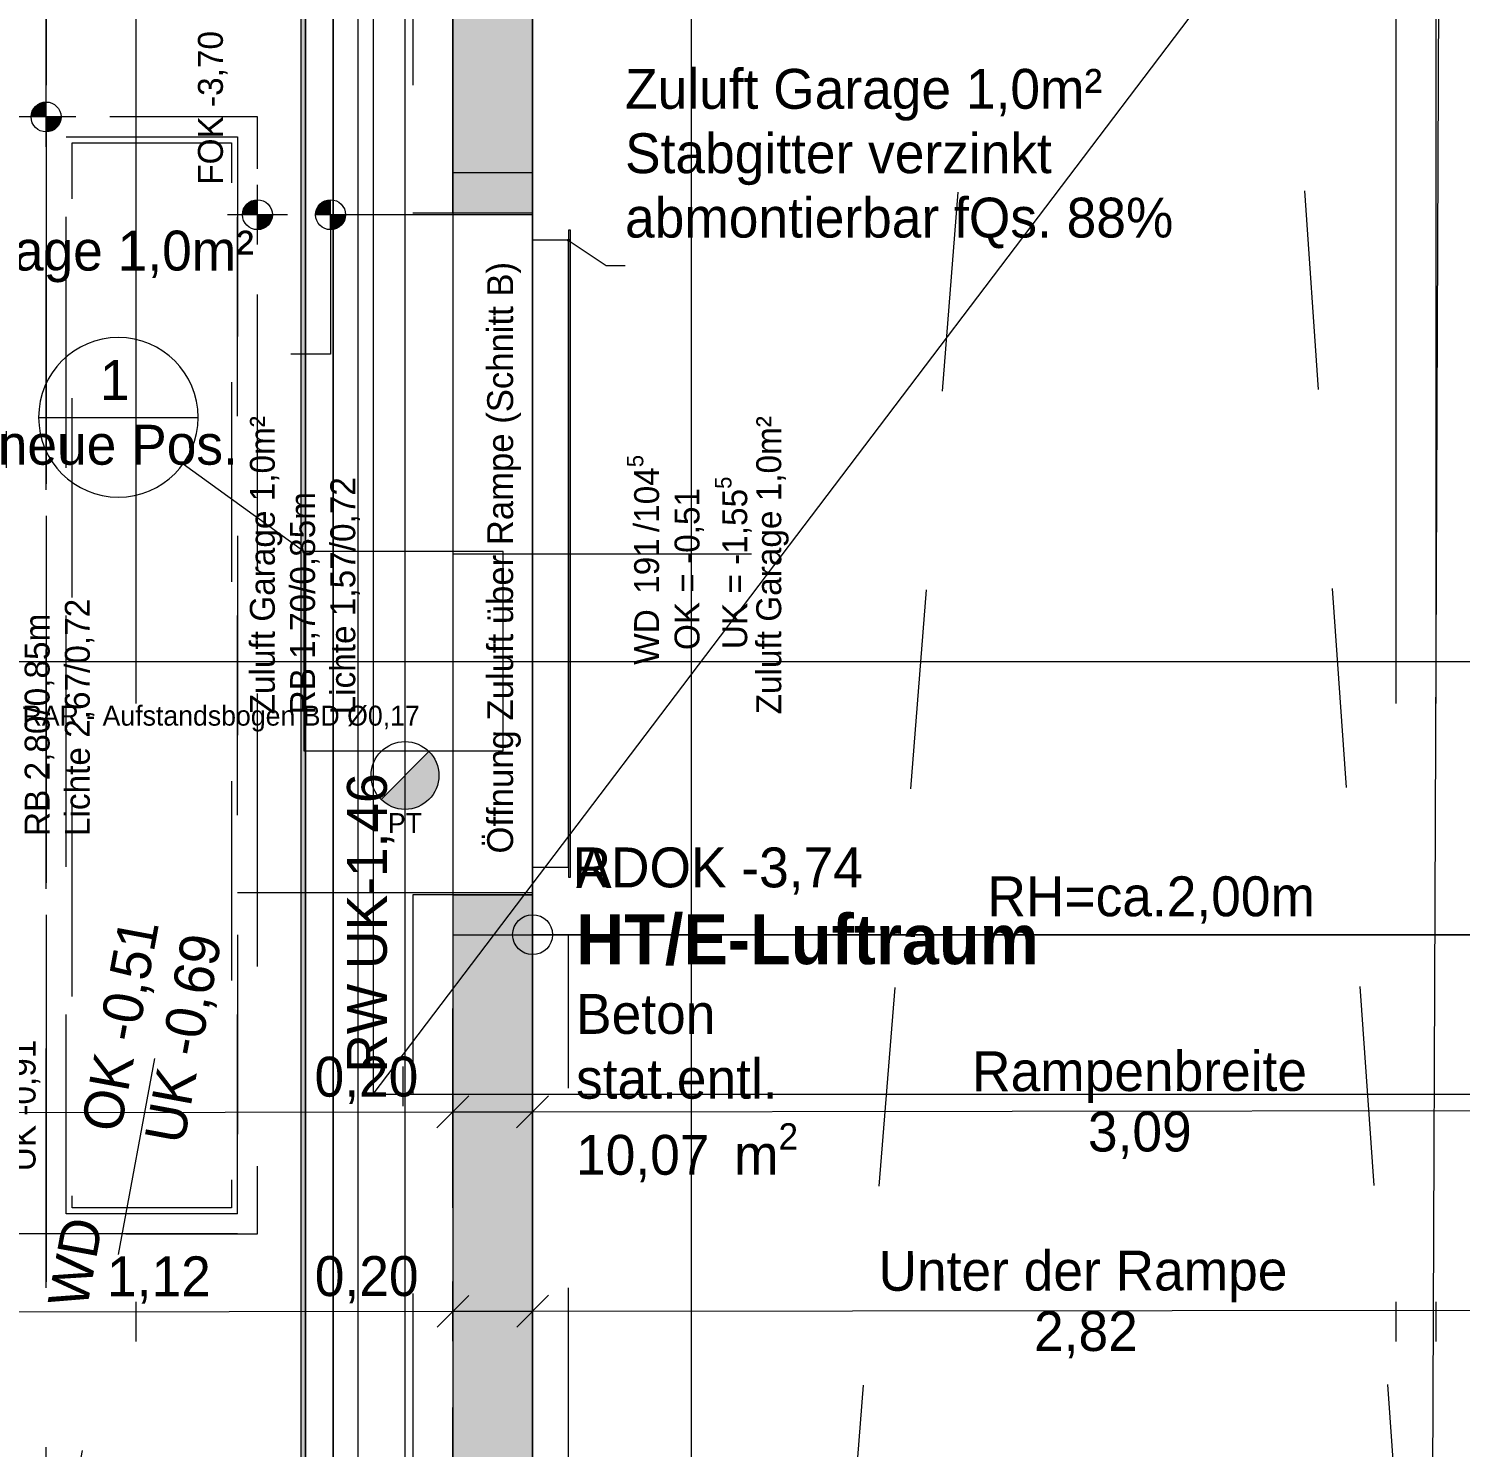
# Model space of a CAD drawing. Header units: metres. Extents: x -14 to 130, y -38 to 4.
# Drawn here: x 14.056 to 17.647, y -13.97 to -10.414 of the extents above; entities that cross this region are included whole.
import ezdxf

# ---------------------------------------------------------------- set-up
doc = ezdxf.new("R2010")
doc.units = ezdxf.units.M
doc.header["$MEASUREMENT"] = 0
for name, pattern in [('Kanal', [0.005, 0.003, -0.001, 0, -0.001]), ('Schnittlinie', [0.006, 0.003, -0.0015, 0, -0.0015]), ('Untersicht', [0.001, 0.0005, -0.0005])]:
    doc.linetypes.add(name, pattern=pattern)
for name, color, linetype in [('-1._KG PP_3_110 Wand Aussen', 7, 'Continuous'), ('-1._KG PP_3_120 Wand Innen tragend', 7, 'Continuous'), ('-1._KG PP_3_210 Decke', 7, 'Continuous'), ('-1._KG PP_3_220 Bodenaufbau', 7, 'Continuous'), ('-1._KG PP_3_270 Deckendurchbruchsymbol', 7, 'Continuous'), ('-1._KG PP_3_420 Rampe', 7, 'Continuous'), ('-1._KG PP_3_520 Fixeinbauten', 7, 'Continuous'), ('-1._KG PP_3_570 Beschriftung 3D', 7, 'Continuous'), ('-1._KG PP_3_810 Raum', 7, 'Continuous'), ('-1._KG PP_3_815 Raumbegrenzung', 7, 'Continuous'), ('-1._KG PP_3_851 Marker Schnitt', 7, 'Continuous'), ('-1._KG PP_3_860 Marker Änderung bis 26mmtt', 7, 'Continuous'), ('-1._KG PP_3_870 Dokumentation allgemein', 7, 'Continuous'), ('-1._KG PP_3_945 Einreichplan Beschriftung', 7, 'Continuous'), ('-1._KG PP_3_950 Polierplan Bemaßung', 7, 'Continuous'), ('-1._KG PP_3_970 Brandschutz', 7, 'Continuous'), ('-1._KG PP_3_Bemaßen_Sperrmaß 2D', 7, 'Continuous'), ('-1._KG PP_3_Gelände_Beschriftung Gelände', 7, 'Continuous'), ('-1._KG PP_3_Kataster Grenzpunkte_Grenzpunkt (GP) Hausecke_Kennzeichen', 7, 'Continuous'), ('-1._KG PP_3_Kataster Grenzpunkte_Grenzpunkt (GP) Hausecke_Punktnummer', 7, 'Continuous'), ('-1._KG PP_3_Kataster Grenzpunkte_Grenzpunkt (GP) Zeichen im Fels_Kennzeichen', 7, 'Continuous'), ('-1._KG PP_3_Kataster Grundstücke_Grundstück', 7, 'Continuous'), ('-1._KG PP_3_Kataster Grundstücke_Grundstück_Eigentümer', 7, 'Continuous')]:
    doc.layers.add(name, color=color, linetype=linetype)
doc.styles.add('ERSTELLTER_STIL_5', font='')
doc.styles.add('ERSTELLTER_STIL_9', font='')
doc.styles.get('ERSTELLTER_STIL_5').set_extended_font_data('Eurostile')
doc.styles.get('ERSTELLTER_STIL_9').set_extended_font_data('Eurostile', bold=True)
doc.linetypes.add('GAS', pattern='A,0,[1,415_260415_PP_VA_1_2 -1 KG1.Shx,S=0.186508,R=0,X=0,Y=0],-26.5,0', length=26.5)
doc.linetypes.add('Wolke', pattern='A,0,[3,415_260415_PP_VA_1_2 -1 KG1.Shx,S=0.00023923,R=0,X=-3.85971e-06,Y=0.000734738],-0.03,0', length=0.03)

msp = doc.modelspace()

# ---------------------------------------------------------------- hatches: boundary and pattern name
at = {"layer": '-1._KG PP_3_120 Wand Innen tragend', "linetype": 'Continuous', "lineweight": 13, "true_color": 0x3f7f02}
for points in [[(15.165, -7.425), (15.12, -7.425), (15.12, -10.775), (15.32, -10.775), (15.32, -7.425), (15.28, -7.425)], [(15.12, -14.69), (15.32, -14.69), (15.32, -12.685), (15.12, -12.685)]]:
    msp.add_hatch(color=76, dxfattribs=at).paths.add_polyline_path(points)
at = {"layer": '-1._KG PP_3_270 Deckendurchbruchsymbol', "linetype": 'Continuous', "lineweight": 0}
msp.add_hatch(color=8, dxfattribs=at).paths.add_polyline_path([(14.9399, -12.346, 1), (15.0601, -12.2258)])
at = {"layer": '-1._KG PP_3_570 Beschriftung 3D', "linetype": 'Continuous', "lineweight": 0, "true_color": 0x191100}
h = msp.add_hatch(color=28, dxfattribs=at)
h.paths.add_polyline_path([(13.15, -8.955), (12.5, -8.955), (12.5, -9.855), (12.57, -9.855), (12.57, -14.055), (12.5, -14.055), (12.5, -14.955), (13.15, -14.955), (13.15, -14.885), (14.17, -14.885), (14.17, -14.955), (14.82, -14.955), (14.82, -14.055), (14.75, -14.055), (14.75, -9.855), (14.82, -9.855), (14.82, -8.955), (14.17, -8.955), (14.17, -9.025), (13.15, -9.025)])
h.paths.add_polyline_path([(12.58, -14.055), (12.58, -9.855), (12.65, -9.855), (12.65, -9.105), (13.15, -9.105), (13.15, -9.035), (14.17, -9.035), (14.17, -9.105), (14.67, -9.105), (14.67, -9.855), (14.74, -9.855), (14.74, -14.055), (14.67, -14.055), (14.67, -14.805), (14.17, -14.805), (14.17, -14.875), (13.15, -14.875), (13.15, -14.805), (12.65, -14.805), (12.65, -14.055)], flags=0)
at = {"layer": '-1._KG PP_3_Kataster Grenzpunkte_Grenzpunkt (GP) Hausecke_Kennzeichen', "linetype": 'Continuous', "lineweight": 0, "true_color": 0x000000}
for points in [[(14.1, -10.635), (14.1, -10.5975), (14.0856, -10.6004), (14.0735, -10.6085), (14.0654, -10.6206), (14.0625, -10.635)], [(14.1, -10.635), (14.1, -10.6725), (14.1144, -10.6696), (14.1265, -10.6615), (14.1346, -10.6494), (14.1375, -10.635)], [(14.63, -10.88), (14.63, -10.8425), (14.6156, -10.8454), (14.6035, -10.8535), (14.5954, -10.8656), (14.5925, -10.88)], [(14.8134, -10.88), (14.8134, -10.8425), (14.799, -10.8454), (14.7869, -10.8535), (14.7787, -10.8656), (14.7759, -10.88)], [(14.63, -10.88), (14.63, -10.9175), (14.6444, -10.9146), (14.6565, -10.9065), (14.6646, -10.8944), (14.6675, -10.88)], [(14.8134, -10.88), (14.8134, -10.9175), (14.8277, -10.9146), (14.8399, -10.9065), (14.848, -10.8944), (14.8509, -10.88)]]:
    msp.add_hatch(color=18, dxfattribs=at).paths.add_polyline_path(points)
at = {"layer": '-1._KG PP_3_Kataster Grundstücke_Grundstück', "linetype": 'Continuous', "lineweight": 13, "true_color": 0xff6400}
for points in [[(15.12, -10.875), (15.32, -10.875), (15.32, -10.775), (15.12, -10.775)], [(15.32, -12.585), (15.12, -12.585), (15.12, -12.685), (15.32, -12.685)]]:
    msp.add_hatch(color=30, dxfattribs=at).paths.add_polyline_path(points)

# ---------------------------------------------------------------- linework, layer by layer
at = {"layer": '-1._KG PP_3_110 Wand Aussen', "color": 8, "linetype": 'Untersicht', "lineweight": 13, "ltscale": 1000, "flags": 128}
for points in [[(15.325, -12.685), (15.32, -12.685)], [(15.32, -12.685), (15.32, -15.07)], [(15.405, -12.685), (15.325, -12.685)], [(15.41, -12.685), (15.405, -12.685)], [(15.41, -15.07), (15.41, -12.685)]]:
    msp.add_lwpolyline(points, dxfattribs=at)
at = {"layer": '-1._KG PP_3_120 Wand Innen tragend', "color": 7, "linetype": 'Continuous', "lineweight": 18, "ltscale": 1000, "flags": 128}
for points in [[(15.32, -10.775), (15.32, -7.425)], [(15.12, -8.955), (15.12, -10.775)], [(15.32, -10.775), (15.12, -10.775)], [(15.12, -12.685), (15.12, -14.69)], [(15.12, -12.685), (15.32, -12.685)], [(15.32, -14.69), (15.32, -12.685)]]:
    msp.add_lwpolyline(points, dxfattribs=at)
at = {"layer": '-1._KG PP_3_120 Wand Innen tragend', "color": 16, "linetype": 'Continuous', "lineweight": 13, "ltscale": 1000, "true_color": 0x7e0000, "flags": 128}
for points in [[(15.12, -10.775), (15.12, -12.685)], [(15.32, -12.685), (15.32, -10.775)]]:
    msp.add_lwpolyline(points, dxfattribs=at)
at = {"layer": '-1._KG PP_3_210 Decke', "color": 7, "linetype": 'Untersicht', "lineweight": 13, "ltscale": 1000, "true_color": 0xf4f4f4, "flags": 128}
msp.add_lwpolyline([(0.1444, -3.915), (0.1845, -14.87), (15.32, -14.87), (15.32, -6.225), (10.905, -6.225), (10.905, -6.065), (8.925, -6.065), (8.925, -4.045), (8.745, -4.045), (8.745, -3.915), (5.625, -3.915), (0.8144, -3.915)], close=True, dxfattribs=at)
at = {"layer": '-1._KG PP_3_220 Bodenaufbau', "color": 8, "linetype": 'Untersicht', "lineweight": 13, "ltscale": 1000, "flags": 128}
msp.add_lwpolyline([(15.32, -16.6183), (15.32, -6.2773)], dxfattribs=at)
at = {"layer": '-1._KG PP_3_220 Bodenaufbau', "color": 7, "linetype": 'Continuous', "lineweight": 13, "ltscale": 1000, "flags": 128}
msp.add_lwpolyline([(15.12, -8.955), (15.12, -17.455), (14.2449, -21.495)], dxfattribs=at)
at = {"layer": '-1._KG PP_3_220 Bodenaufbau', "color": 7, "linetype": 'Continuous', "lineweight": 18, "ltscale": 1000, "flags": 128}
msp.add_lwpolyline([(15.12, -8.955), (15.12, -12.685), (18.1427, -12.685), (18.1552, -8.955)], close=True, dxfattribs=at)
at = {"layer": '-1._KG PP_3_270 Deckendurchbruchsymbol', "color": 7, "linetype": 'Continuous', "lineweight": 13, "ltscale": 1000}
msp.add_line((14.9399, -12.346), (15.0601, -12.2258), dxfattribs=at)
msp.add_circle((15, -12.2859), 0.085, dxfattribs=at)
at = {"layer": '-1._KG PP_3_420 Rampe', "color": 7, "linetype": 'Untersicht', "lineweight": 13, "ltscale": 1000}
for p in [(15.9517, -16.3065), (17.6391, -16.3065)]:
    msp.add_line(p, (16.85, -5), dxfattribs=at)
at = {"layer": '-1._KG PP_3_420 Rampe', "color": 8, "linetype": 'Untersicht', "lineweight": 13, "ltscale": 1000, "flags": 128}
msp.add_lwpolyline([(15.32, -16.3289), (15.32, -6.2773)], dxfattribs=at)
at = {"layer": '-1._KG PP_3_520 Fixeinbauten', "color": 7, "linetype": 'Continuous', "lineweight": 13, "ltscale": 1000, "flags": 128}
for points in [[(15.41, -12.516), (15.41, -10.944), (15.32, -10.944), (15.32, -12.516)], [(15.41, -12.541), (15.415, -12.541), (15.415, -10.919), (15.41, -10.919)]]:
    msp.add_lwpolyline(points, close=True, dxfattribs=at)
at = {"layer": '-1._KG PP_3_570 Beschriftung 3D', "color": 40, "linetype": 'Continuous', "lineweight": 0, "ltscale": 1000, "true_color": 0xffb300, "flags": 128}
for points in [[(14.74, -14.055), (14.74, -9.855)], [(14.75, -9.855), (14.75, -14.055)], [(14.7504, -9.855), (14.7504, -14.055)]]:
    msp.add_lwpolyline(points, dxfattribs=at)
at = {"layer": '-1._KG PP_3_810 Raum', "color": 5, "linetype": 'Continuous', "lineweight": 0, "ltscale": 1000, "flags": 128}
msp.add_lwpolyline([(12.5, -8.955), (12.5, -14.955), (14.82, -14.955), (14.82, -8.955)], close=True, dxfattribs=at)
at = {"layer": '-1._KG PP_3_815 Raumbegrenzung', "color": 5, "linetype": 'Continuous', "lineweight": 0, "ltscale": 1000, "flags": 128}
msp.add_lwpolyline([(12.5, -14.955), (12.5, -8.955), (14.82, -8.955), (14.82, -14.955)], close=True, dxfattribs=at)
at = {"layer": '-1._KG PP_3_815 Raumbegrenzung', "color": 8, "linetype": 'Continuous', "lineweight": 13, "ltscale": 1000, "flags": 128}
msp.add_lwpolyline([(15.32, -16.0243), (18.3284, -16.0243), (18.3427, -12.685), (15.32, -12.685)], close=True, dxfattribs=at)
at = {"layer": '-1._KG PP_3_851 Marker Schnitt', "color": 7, "linetype": 'Schnittlinie', "lineweight": 13, "ltscale": 1000}
for p, q in [((14.325, 3.0949), (14.325, -35.645)), ((17.4851, 3.0949), (17.4851, -35.645)), ((17.5851, 3.0949), (17.5851, -35.7384))]:
    msp.add_line(p, q, dxfattribs=at)
at = {"layer": '-1._KG PP_3_860 Marker Änderung bis 26mmtt', "color": 200, "linetype": 'Wolke', "lineweight": 13, "ltscale": 1000, "true_color": 0xd600ff}
for p, q in [((14.8825, -15.1218), (14.8825, -8.865)), ((15.2462, -11.7243), (14.7462, -11.7243)), ((14.7462, -11.7243), (14.7462, -12.2243)), ((15.2462, -12.2243), (15.2462, -11.7243)), ((14.7462, -12.2243), (15.2462, -12.2243))]:
    msp.add_line(p, q, dxfattribs=at)
at = {"layer": '-1._KG PP_3_860 Marker Änderung bis 26mmtt', "color": 7, "linetype": 'Continuous', "lineweight": 13, "ltscale": 1000}
for p, q in [((14.0813, -11.388), (14.4813, -11.388)), ((14.7462, -11.7243), (14.4434, -11.5052))]:
    msp.add_line(p, q, dxfattribs=at)
for start, end in [(0, 180), (180, 0)]:
    msp.add_arc((14.2813, -11.388), 0.2, start, end, dxfattribs=at)
at = {"layer": '-1._KG PP_3_970 Brandschutz', "color": 16, "linetype": 'GAS', "lineweight": 13, "ltscale": 1000, "true_color": 0x7e0000}
for p, q in [((15.32, -12.58), (14.58, -12.58)), ((14.15, -13.435), (12.65, -13.435)), ((14.58, -13.435), (14.1, -13.435))]:
    msp.add_line(p, q, dxfattribs=at)
at = {"layer": '-1._KG PP_3_970 Brandschutz', "color": 16, "linetype": 'Untersicht', "lineweight": 13, "ltscale": 1000, "true_color": 0x7e0000, "flags": 128}
for points in [[(14.1, -10.635), (12.7, -10.635)], [(14.1, -10.635), (14.1, -13.435)], [(14.15, -13.385), (14.15, -10.685)], [(14.15, -10.685), (14.58, -10.685)], [(14.58, -13.385), (14.58, -10.685)], [(14.63, -12.58), (14.63, -10.88)], [(15.32, -10.88), (14.63, -10.88)], [(15.32, -12.58), (15.32, -10.88)], [(15.32, -12.58), (14.63, -12.58)], [(14.58, -13.385), (14.15, -13.385)], [(14.1, -13.435), (12.7, -13.435)]]:
    msp.add_lwpolyline(points, dxfattribs=at)
for points in [[(14.1, -10.635), (14.1, -13.435), (14.63, -13.435), (14.63, -10.635)], [(14.58, -10.685), (14.58, -13.385), (14.15, -13.385), (14.15, -10.685)], [(14.165, -10.7), (14.565, -10.7), (14.565, -13.37), (14.165, -13.37)]]:
    msp.add_lwpolyline(points, close=True, dxfattribs=at)
at = {"layer": '-1._KG PP_3_Bemaßen_Sperrmaß 2D', "color": 5, "linetype": 'GAS', "lineweight": 0, "ltscale": 1000}
for p, q in [((15, 3), (15, -36)), ((-1.5, -12), (21, -12))]:
    msp.add_line(p, q, dxfattribs=at)
at = {"layer": '-1._KG PP_3_Gelände_Beschriftung Gelände', "color": 7, "linetype": 'Continuous', "lineweight": 13, "ltscale": 1000, "true_color": 0xf4f4f4, "flags": 128}
for points in [[(14.92, -13.085), (18.3414, -13.085), (18.3565, -8.555), (14.92, -8.555)], [(14.92, -8.955), (14.92, -13.085), (18.3414, -13.085), (18.3427, -12.685), (15.32, -12.685), (15.32, -8.955)]]:
    msp.add_lwpolyline(points, close=True, dxfattribs=at)
at = {"layer": '-1._KG PP_3_Gelände_Beschriftung Gelände', "color": 7, "linetype": 'Continuous', "lineweight": 18, "ltscale": 1000, "flags": 128}
for points in [[(15.32, -8.955), (15.32, -12.685)], [(15.32, -12.685), (18.3427, -12.685)]]:
    msp.add_lwpolyline(points, dxfattribs=at)
at = {"layer": '-1._KG PP_3_Kataster Grenzpunkte_Grenzpunkt (GP) Hausecke_Kennzeichen', "color": 76, "linetype": 'Continuous', "lineweight": 13, "ltscale": 1000, "true_color": 0x3f7f02}
for p, q in [((17.5584, -18.5444), (17.6357, 0.005)), ((15.1204, -13.7043), (15.1202, -13.5543)), ((15.3204, -13.704), (15.3202, -13.554)), ((15.1603, -13.5892), (15.0804, -13.6693)), ((15.3602, -13.589), (15.2803, -13.6691)), ((13.9983, -13.6307), (15.1203, -13.6293)), ((15.1203, -13.6293), (15.3203, -13.629)), ((15.3203, -13.629), (18.1408, -13.6255))]:
    msp.add_line(p, q, dxfattribs=at)
at = {"layer": '-1._KG PP_3_Kataster Grenzpunkte_Grenzpunkt (GP) Hausecke_Kennzeichen', "color": 7, "linetype": 'Continuous', "lineweight": 13, "ltscale": 1000}
for p, q in [((14.92, -13.085), (18.3565, -8.555)), ((14.1, -10.71), (14.1, -10.56)), ((14.175, -10.635), (14.025, -10.635)), ((14.63, -10.955), (14.63, -10.805)), ((14.8134, -10.9175), (14.8134, -10.8425)), ((14.705, -10.88), (14.555, -10.88)), ((14.8509, -10.88), (14.7759, -10.88)), ((14.8134, -10.88), (14.8134, -11.23)), ((15.4121, -10.9454), (15.5044, -11.0075)), ((15.5044, -11.0075), (15.5518, -11.0075)), ((14.8134, -11.23), (14.7134, -11.23)), ((15.12, -11.73), (15.32, -11.73)), ((15.32, -11.73), (15.8692, -11.73)), ((15.32, -12.785), (15.32, -12.585)), ((15.22, -12.685), (15.42, -12.685))]:
    msp.add_line(p, q, dxfattribs=at)
at = {"layer": '-1._KG PP_3_Kataster Grenzpunkte_Grenzpunkt (GP) Hausecke_Kennzeichen', "color": 30, "linetype": 'Untersicht', "lineweight": 13, "ltscale": 1000, "true_color": 0xff6400}
msp.add_line((14.1, -14.47), (14.4546, -12.553), dxfattribs=at)
at = {"layer": '-1._KG PP_3_Kataster Grenzpunkte_Grenzpunkt (GP) Hausecke_Kennzeichen', "color": 6, "linetype": 'Continuous', "lineweight": 13, "ltscale": 1000, "true_color": 0xfb02fe}
for p, q in [((15.1198, -13.2043), (15.1196, -13.0543)), ((15.3197, -13.204), (15.3196, -13.054)), ((15.1597, -13.0892), (15.0798, -13.1693)), ((15.3596, -13.089), (15.2797, -13.1691)), ((3.9291, -13.1432), (15.1197, -13.1293)), ((15.1197, -13.1293), (15.3197, -13.129)), ((15.3197, -13.129), (18.4116, -13.1252))]:
    msp.add_line(p, q, dxfattribs=at)
at = {"layer": '-1._KG PP_3_Kataster Grenzpunkte_Grenzpunkt (GP) Hausecke_Kennzeichen', "color": 7, "linetype": 'Continuous', "lineweight": 13, "ltscale": 1000}
for centre, radius in [((14.1, -10.635), 0.0375), ((14.63, -10.88), 0.0375), ((14.8134, -10.88), 0.0375), ((15.41, -10.944), 0.0025), ((15.32, -12.685), 0.05)]:
    msp.add_circle(centre, radius, dxfattribs=at)
at = {"layer": '-1._KG PP_3_Kataster Grenzpunkte_Grenzpunkt (GP) Hausecke_Punktnummer', "color": 8, "linetype": 'Continuous', "lineweight": 13, "ltscale": 1000, "true_color": 0x7e7f7f}
msp.add_line((15.7175, 0), (15.7175, -18.2533), dxfattribs=at)
at = {"layer": '-1._KG PP_3_Kataster Grenzpunkte_Grenzpunkt (GP) Zeichen im Fels_Kennzeichen', "color": 171, "linetype": 'Kanal', "lineweight": 13, "ltscale": 1000, "true_color": 0x6c6cff, "flags": 128}
msp.add_lwpolyline([(12.52, -21.19), (12.52, -19.5581), (14.9953, -17.0828), (14.9953, -12.0784)], dxfattribs=at)
at = {"layer": '-1._KG PP_3_Kataster Grundstücke_Grundstück', "color": 30, "linetype": 'Untersicht', "lineweight": 13, "ltscale": 1000, "true_color": 0xff6400, "flags": 128}
for points in [[(14.1, -14.47), (14.1, -8.955), (12.7, -8.955), (12.7, -14.47)], [(14, -14.47), (14.1, -14.47), (14.1, -8.955), (14, -8.955)], [(15.12, -10.875), (15.32, -10.875), (15.32, -10.775), (15.12, -10.775)], [(15.32, -12.585), (15.12, -12.585), (15.12, -12.685), (15.32, -12.685)]]:
    msp.add_lwpolyline(points, close=True, dxfattribs=at)
for points in [[(15.12, -10.875), (15.12, -8.955), (14.82, -8.955)], [(14.1, -9.055), (14.1, -14.37)], [(15.02, -9.055), (15.02, -10.875)], [(15.02, -10.875), (15.12, -10.875)], [(15.32, -12.585), (15.32, -10.875), (15.12, -10.875)], [(15.12, -12.585), (15.02, -12.585)], [(15.02, -12.585), (15.02, -14.37)], [(15.12, -12.585), (15.32, -12.585)], [(15.12, -14.37), (15.12, -12.585)]]:
    msp.add_lwpolyline(points, dxfattribs=at)

# ---------------------------------------------------------------- texts
at = {"layer": '-1._KG PP_3_270 Deckendurchbruchsymbol', "color": 1, "linetype": 'Continuous', "lineweight": 0, "char_height": 0.05, "style": 'ERSTELLTER_STIL_5'}
for s, insert, attachment_point in [('\\A1;{\\pqc;\\pt0;\\fEurostile|b0|i0|c0|p0;\\W1.000000;RAR - Aufstandsbogen BD Ø0,17\\fEurostile|b0|i0|c0|p0;\\W1.000000;\\A1{\\H.66x;\\S^  ;}\\fEurostile|b0|i0|c0|p0;\\W1.000000;\\fEurostile|b0|i0|c0|p0;\\W1.000000;\\A1{\\H.66x;\\S^  ;}\\fEurostile|b0|i0|c0|p0;\\W1.000000;\\fEurostile|b0|i0|c0|p0;\\W1.000000;\\A1{\\H.66x;\\S^  ;}}', (14.5575, -12.176), 8), ('\\A1;{\\pqc;\\pt0;\\fEurostile|b0|i0|c0|p0;\\W1.000000;PT}', (15, -12.3803), 2)]:
    msp.add_mtext(s, dxfattribs=dict(at, insert=insert, attachment_point=attachment_point))
at = {"layer": '-1._KG PP_3_810 Raum', "color": 7, "linetype": 'Continuous', "lineweight": 13, "attachment_point": 1}
for s, insert, char_height, style in [('\\A1;{\\pql;\\pt0;\\fEurostile|b0|i0|c0|p0;\\W1.000000;A}', (15.429, -12.468), 0.1, 'ERSTELLTER_STIL_5'), ('\\A1;{\\pql;\\pt0;\\fEurostile|b1|i0|c0|p0;\\W1.000000;HT/E-Luftraum}', (15.429, -12.634), 0.125, 'ERSTELLTER_STIL_9'), ('\\A1;{\\pql;\\pt0;\\fEurostile|b0|i0|c0|p0;\\W1.000000;Beton}', (15.429, -12.8337), 0.1, 'ERSTELLTER_STIL_5'), ('\\A1;{\\pql;\\pt0;\\fEurostile|b0|i0|c0|p0;\\W1.000000;stat.entl.}', (15.429, -12.9962), 0.1, 'ERSTELLTER_STIL_5'), ('\\A1;{\\pql;\\pt0,0.05;\\fEurostile|b0|i0|c0|p0;\\W1.000000;10,07\\fEurostile|b0|i0|c0|p0;\\W1.000000;\\A1{\\H.66x;\\S^  ;}\\fEurostile|b0|i0|c0|p0;\\W1.000000; m\\fEurostile|b0|i0|c0|p0;\\W1.000000;\\A1{\\H.66x;\\S2^  ;}}', (15.429, -13.1577), 0.1, 'ERSTELLTER_STIL_5')]:
    msp.add_mtext(s, dxfattribs=dict(at, insert=insert, char_height=char_height, style=style))
at = {"layer": '-1._KG PP_3_860 Marker Änderung bis 26mmtt', "color": 7, "linetype": 'Continuous', "lineweight": 13, "char_height": 0.1, "style": 'ERSTELLTER_STIL_5'}
for s, insert, attachment_point in [('\\A1;{\\pql;\\fEurostile|b0|i0|c0|p0;\\W1.000000;1}', (14.2353, -11.3442), 7), ('\\A1;{\\pql;\\fEurostile|b0|i0|c0|p0;\\W1.000000;neue Pos.}', (13.9787, -11.4067), 1)]:
    msp.add_mtext(s, dxfattribs=dict(at, insert=insert, attachment_point=attachment_point))
at = {"layer": '-1._KG PP_3_870 Dokumentation allgemein', "color": 7, "linetype": 'Continuous', "lineweight": 13, "insert": (17.2819, -12.5981), "char_height": 0.1, "attachment_point": 6, "style": 'ERSTELLTER_STIL_5'}
msp.add_mtext('\\A1;{\\pqr;\\fEurostile|b0|i0|c0|p0;\\W1.000000;RH=ca.\\fEurostile|b0|i0|c0|p0;\\W1.000000;2,00\\fEurostile|b0|i0|c0|p0;\\W1.000000;m}', dxfattribs=at)
at = {"layer": '-1._KG PP_3_945 Einreichplan Beschriftung', "color": 7, "linetype": 'Continuous', "lineweight": 13, "rotation": 90, "style": 'ERSTELLTER_STIL_5'}
for s, insert, char_height, attachment_point in [('\\A1;{\\pqc;\\fEurostile|b0|i0|c0|p0;\\W1.000000;Öffnung Zuluft über Rampe (Schnitt \\fEurostile|b0|i0|c0|p0;\\W1.000000;B\\fEurostile|b0|i0|c0|p0;\\W1.000000;)}', (15.2907, -11.74), 0.065, 8), ('\\A1;{\\pql;\\fEurostile|b0|i0|c0|p0;\\W1.000000;UK\\fEurostile|b0|i0|c0|p0;\\W1.000000; \\fEurostile|b0|i0|c0|p0;\\W1.000000;-0,91}', (14.0111, -13.2781), 0.0625, 1)]:
    msp.add_mtext(s, dxfattribs=dict(at, insert=insert, char_height=char_height, attachment_point=attachment_point))
at = {"layer": '-1._KG PP_3_950 Polierplan Bemaßung', "color": 6, "linetype": 'Continuous', "lineweight": 13, "true_color": 0xfb02fe, "attachment_point": 7, "style": 'ERSTELLTER_STIL_5'}
for s, insert, char_height, width, rotation in [('\\A1;{\\pql;\\fEurostile|b0|i0|c0|p0;\\W1.000000;FOK -3,70}', (14.555, -10.805), 0.0625, 0.399583, 90), ('\\A1;{\\pql;\\fEurostile|b0|i0|c0|p0;\\W1.000000;0,20}', (14.7733, -13.1097), 0.1, 0.306373, 0.0714), ('\\A1;{\\pql;\\fEurostile|b0|i0|c0|p0;\\W1.000000;Rampenbreite}', (16.4221, -13.1077), 0.1, 0.886963, 0.0714), ('\\A1;{\\pql;\\fEurostile|b0|i0|c0|p0;\\W1.000000;3,09}', (16.7126, -13.2473), 0.1, 0.306373, 0.0714)]:
    msp.add_mtext(s, dxfattribs=dict(at, insert=insert, char_height=char_height, width=width, rotation=rotation))
at = {"layer": '-1._KG PP_3_950 Polierplan Bemaßung', "color": 7, "linetype": 'Continuous', "lineweight": 13, "insert": (15.42, -12.585), "char_height": 0.1, "width": 0.756226, "attachment_point": 7, "style": 'ERSTELLTER_STIL_5'}
msp.add_mtext('\\A1;{\\pql;\\fEurostile|b0|i0|c0|p0;\\W1.000000;RDOK -3,74}', dxfattribs=at)
at = {"layer": '-1._KG PP_3_950 Polierplan Bemaßung', "color": 76, "linetype": 'Continuous', "lineweight": 13, "true_color": 0x3f7f02, "char_height": 0.1, "attachment_point": 7, "rotation": 0.0714, "style": 'ERSTELLTER_STIL_5'}
for s, insert, width in [('\\A1;{\\pql;\\fEurostile|b0|i0|c0|p0;\\W1.000000;1,12}', (14.2529, -13.6104), 0.306373), ('\\A1;{\\pql;\\fEurostile|b0|i0|c0|p0;\\W1.000000;0,20}', (14.7739, -13.6097), 0.306373), ('\\A1;{\\pql;\\fEurostile|b0|i0|c0|p0;\\W1.000000;Unter der Rampe}', (16.1874, -13.608), 1.08619), ('\\A1;{\\pql;\\fEurostile|b0|i0|c0|p0;\\W1.000000;2,82}', (16.5775, -13.7475), 0.306373)]:
    msp.add_mtext(s, dxfattribs=dict(at, insert=insert, width=width))
at = {"layer": '-1._KG PP_3_Kataster Grenzpunkte_Grenzpunkt (GP) Hausecke_Kennzeichen', "color": 7, "linetype": 'Continuous', "lineweight": 13, "char_height": 0.1, "attachment_point": 7, "style": 'ERSTELLTER_STIL_5'}
for s, insert, line_spacing_factor in [('\\A1;{\\pql;\\fEurostile|b0|i0|c0|p0;\\W1.000000;Zuluft Garage 1,0m²\\P\\pql;\\fEurostile|b0|i0|c0|p0;\\W1.000000;Stabgitter\\fEurostile|b0|i0|c0|p0;\\W1.000000; verzinkt\\P\\pql;\\fEurostile|b0|i0|c0|p0;\\W1.000000;abmontierbar\\fEurostile|b0|i0|c0|p0;\\W1.000000; \\fEurostile|b0|i0|c0|p0;\\W1.000000;fQs. 88%}', (15.5518, -10.9648), 0.968395), ('\\A1;{\\pql;\\fEurostile|b0|i0|c0|p0;\\W1.000000;Zuluft Garage 1,0m²\\P\\pql;\\fEurostile|b0|i0|c0|p0;\\W1.000000;UK \\fEurostile|b0|i0|c0|p0;\\W1.000000;-1,54}', (13.4247, -11.201), 0.974548)]:
    msp.add_mtext(s, dxfattribs=dict(at, insert=insert, line_spacing_factor=line_spacing_factor))
at = {"layer": '-1._KG PP_3_Kataster Grenzpunkte_Grenzpunkt (GP) Hausecke_Kennzeichen', "color": 7, "linetype": 'Continuous', "lineweight": 13, "insert": (15.9216, -12.1327), "char_height": 0.0625, "attachment_point": 4, "rotation": 90, "style": 'ERSTELLTER_STIL_5'}
msp.add_mtext('\\A1;{\\pql;\\pt0;\\fEurostile|b0|i0|c0|p0;\\W1.000000;Zuluft Garage 1,0m²\\fEurostile|b0|i0|c0|p0;\\W1.000000;\\A1{\\H.66x;\\S^  ;}\\fEurostile|b0|i0|c0|p0;\\W1.000000;\\fEurostile|b0|i0|c0|p0;\\W1.000000;\\A1{\\H.66x;\\S^  ;}}', dxfattribs=at)
at = {"layer": '-1._KG PP_3_Kataster Grenzpunkte_Grenzpunkt (GP) Hausecke_Kennzeichen', "color": 7, "linetype": 'Continuous', "lineweight": 13, "insert": (15.7164, -11.73), "char_height": 0.0625, "attachment_point": 5, "rotation": 90, "line_spacing_factor": 0.972964, "style": 'ERSTELLTER_STIL_5'}
msp.add_mtext('\\A1;{\\pqc;\\fEurostile|b0|i0|c0|p0;\\W1.000000;WD\\fEurostile|b0|i0|c0|p0;\\W1.000000;\\A1{\\H.66x;\\S^  ;}\\fEurostile|b0|i0|c0|p0;\\W1.000000; 191\\fEurostile|b0|i0|c0|p0;\\W1.000000;\\A1{\\H.66x;\\S^  ;}\\fEurostile|b0|i0|c0|p0;\\W1.000000;/104\\fEurostile|b0|i0|c0|p0;\\W1.000000;\\A1{\\H.66x;\\S5^  ;}\\fEurostile|b0|i0|c0|p0;\\W1.000000;\\fEurostile|b0|i0|c0|p0;\\W1.000000;\\A1{\\H.66x;\\S^  ;}\\fEurostile|b0|i0|c0|p0;\\W1.000000;\\A1{\\H.66x;\\S^  ;}\\P\\pqc;\\fEurostile|b0|i0|c0|p0;\\W1.000000;OK = -0,51\\fEurostile|b0|i0|c0|p0;\\W1.000000;\\A1{\\H.66x;\\S^  ;}\\fEurostile|b0|i0|c0|p0;\\W1.000000;\\fEurostile|b0|i0|c0|p0;\\W1.000000;\\A1{\\H.66x;\\S^  ;}\\fEurostile|b0|i0|c0|p0;\\W1.000000;\\fEurostile|b0|i0|c0|p0;\\W1.000000;\\A1{\\H.66x;\\S^  ;}\\fEurostile|b0|i0|c0|p0;\\W1.000000;\\fEurostile|b0|i0|c0|p0;\\W1.000000;\\A1{\\H.66x;\\S^  ;}\\fEurostile|b0|i0|c0|p0;\\W1.000000;\\A1{\\H.66x;\\S^  ;}\\P\\pqc;\\fEurostile|b0|i0|c0|p0;\\W1.000000;UK = -1,55\\fEurostile|b0|i0|c0|p0;\\W1.000000;\\A1{\\H.66x;\\S5^  ;}\\fEurostile|b0|i0|c0|p0;\\W1.000000;\\fEurostile|b0|i0|c0|p0;\\W1.000000;\\A1{\\H.66x;\\S^  ;}\\fEurostile|b0|i0|c0|p0;\\W1.000000;\\fEurostile|b0|i0|c0|p0;\\W1.000000;\\A1{\\H.66x;\\S^  ;}\\fEurostile|b0|i0|c0|p0;\\W1.000000;\\fEurostile|b0|i0|c0|p0;\\W1.000000;\\A1{\\H.66x;\\S^  ;}}', dxfattribs=at)
at = {"layer": '-1._KG PP_3_Kataster Grenzpunkte_Grenzpunkt (GP) Hausecke_Kennzeichen', "color": 30, "linetype": 'Continuous', "lineweight": 13, "true_color": 0xff6400, "insert": (14.3305, -13.1925), "char_height": 0.1, "attachment_point": 4, "rotation": 79.5215, "line_spacing_factor": 0.968161, "style": 'ERSTELLTER_STIL_5'}
msp.add_mtext('\\A1;{\\pql;\\fEurostile|b0|i0|c0|p0;\\W1.000000;OK \\fEurostile|b0|i0|c0|p0;\\W1.000000;\\fEurostile|b0|i0|c0|p0;\\W1.000000;-0,51\\fEurostile|b0|i0|c0|p0;\\W1.000000;\\A1{\\H.66x;\\S^  ;}\\fEurostile|b0|i0|c0|p0;\\W1.000000;\\fEurostile|b0|i0|c0|p0;\\W1.000000;\\P\\pql;\\fEurostile|b0|i0|c0|p0;\\W1.000000;UK \\fEurostile|b0|i0|c0|p0;\\W1.000000;\\fEurostile|b0|i0|c0|p0;\\W1.000000;-0,69\\fEurostile|b0|i0|c0|p0;\\W1.000000;\\A1{\\H.66x;\\S^  ;}\\fEurostile|b0|i0|c0|p0;\\W1.000000;\\fEurostile|b0|i0|c0|p0;\\W1.000000;}', dxfattribs=at)
at = {"layer": '-1._KG PP_3_Kataster Grenzpunkte_Grenzpunkt (GP) Hausecke_Kennzeichen', "color": 30, "linetype": 'Continuous', "lineweight": 13, "true_color": 0xff6400, "insert": (14.2637, -13.6364), "char_height": 0.1, "attachment_point": 4, "rotation": 79.5215, "style": 'ERSTELLTER_STIL_5'}
msp.add_mtext('\\A1;{\\pql;\\fEurostile|b0|i0|c0|p0;\\W1.000000;\\fEurostile|b0|i0|c0|p0;\\W1.000000;\\fEurostile|b0|i0|c0|p0;\\W1.000000;WD\\fEurostile|b0|i0|c0|p0;\\W1.000000;\\A1{\\H.66x;\\S^  ;}\\fEurostile|b0|i0|c0|p0;\\W1.000000;\\fEurostile|b0|i0|c0|p0;\\W1.000000;\\P\\pql;\\fEurostile|b0|i0|c0|p0;\\W1.000000;\\fEurostile|b0|i0|c0|p0;\\W1.000000;\\fEurostile|b0|i0|c0|p0;\\W1.000000;\\fEurostile|b0|i0|c0|p0;\\W1.000000;\\A1{\\H.66x;\\S^  ;}\\fEurostile|b0|i0|c0|p0;\\W1.000000;\\fEurostile|b0|i0|c0|p0;\\W1.000000;}', dxfattribs=at)
at = {"layer": '-1._KG PP_3_Kataster Grenzpunkte_Grenzpunkt (GP) Zeichen im Fels_Kennzeichen', "color": 171, "linetype": 'Continuous', "lineweight": 13, "true_color": 0x6c6cff, "insert": (14.9732, -12.6557), "char_height": 0.1, "attachment_point": 8, "rotation": 90, "style": 'ERSTELLTER_STIL_5'}
msp.add_mtext('\\A1;{\\pqc;\\fEurostile|b0|i0|c0|p0;\\W1.000000;RW UK-1,46}', dxfattribs=at)
at = {"layer": '-1._KG PP_3_Kataster Grundstücke_Grundstück_Eigentümer', "color": 16, "linetype": 'Continuous', "lineweight": 13, "true_color": 0x7e0000, "char_height": 0.0625, "attachment_point": 1, "rotation": 90, "line_spacing_factor": 0.968117, "style": 'ERSTELLTER_STIL_5'}
for s, insert in [('\\A1;{\\pql;\\fEurostile|b0|i0|c0|p0;\\W1.000000;Zuluft Garage 1,0m²\\P\\pql;\\fEurostile|b0|i0|c0|p0;\\W1.000000;RB \\fEurostile|b0|i0|c0|p0;\\W1.000000;1,70\\fEurostile|b0|i0|c0|p0;\\W1.000000;/\\fEurostile|b0|i0|c0|p0;\\W1.000000;0,85\\fEurostile|b0|i0|c0|p0;\\W1.000000;m\\P\\pql;\\fEurostile|b0|i0|c0|p0;\\W1.000000;Lichte 1,57/0,72}', (14.6111, -12.1327)), ('\\A1;{\\pql;\\fEurostile|b0|i0|c0|p0;\\W1.000000;Zuluft Garage 1,0m²\\P\\pql;\\fEurostile|b0|i0|c0|p0;\\W1.000000;RB \\fEurostile|b0|i0|c0|p0;\\W1.000000;2,80\\fEurostile|b0|i0|c0|p0;\\W1.000000;/\\fEurostile|b0|i0|c0|p0;\\W1.000000;0,85\\fEurostile|b0|i0|c0|p0;\\W1.000000;m\\P\\pql;\\fEurostile|b0|i0|c0|p0;\\W1.000000;Lichte \\fEurostile|b0|i0|c0|p0;\\W1.000000;2,6\\fEurostile|b0|i0|c0|p0;\\W1.000000;7/0,72}', (13.9454, -12.4377))]:
    msp.add_mtext(s, dxfattribs=dict(at, insert=insert))

doc.saveas('drawing.dxf')
